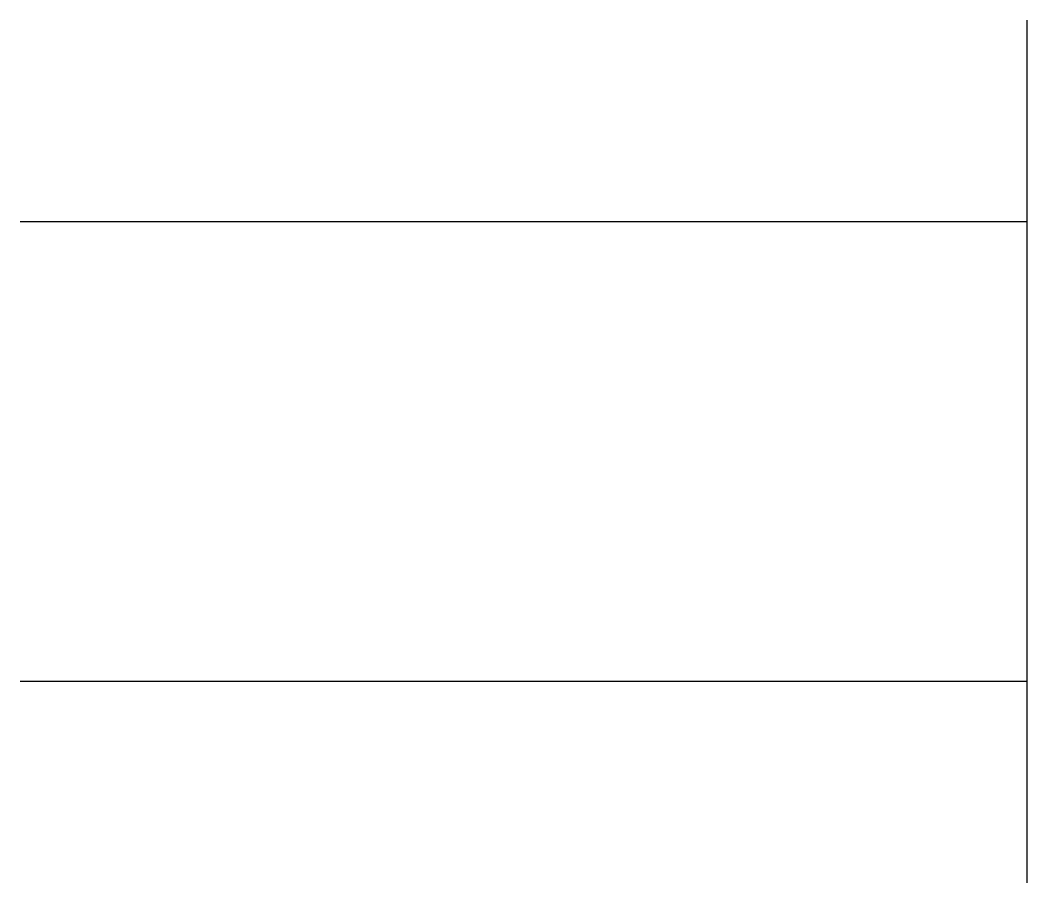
# Model space of a CAD drawing. Header units: millimetres. Extents: x -175 to 0, y -75 to 75.
import ezdxf

# ---------------------------------------------------------------- set-up
doc = ezdxf.new("R2010")
doc.units = ezdxf.units.MM

msp = doc.modelspace()

# ---------------------------------------------------------------- linework, layer by layer
at = {"color": 0, "linetype": 'ByBlock', "lineweight": -2}
for p, q in [((0, 75), (0, -75)), ((-175, 40), (0, 40)), ((0, -40), (-175, -40))]:
    msp.add_line(p, q, dxfattribs=at)

doc.saveas('drawing.dxf')
